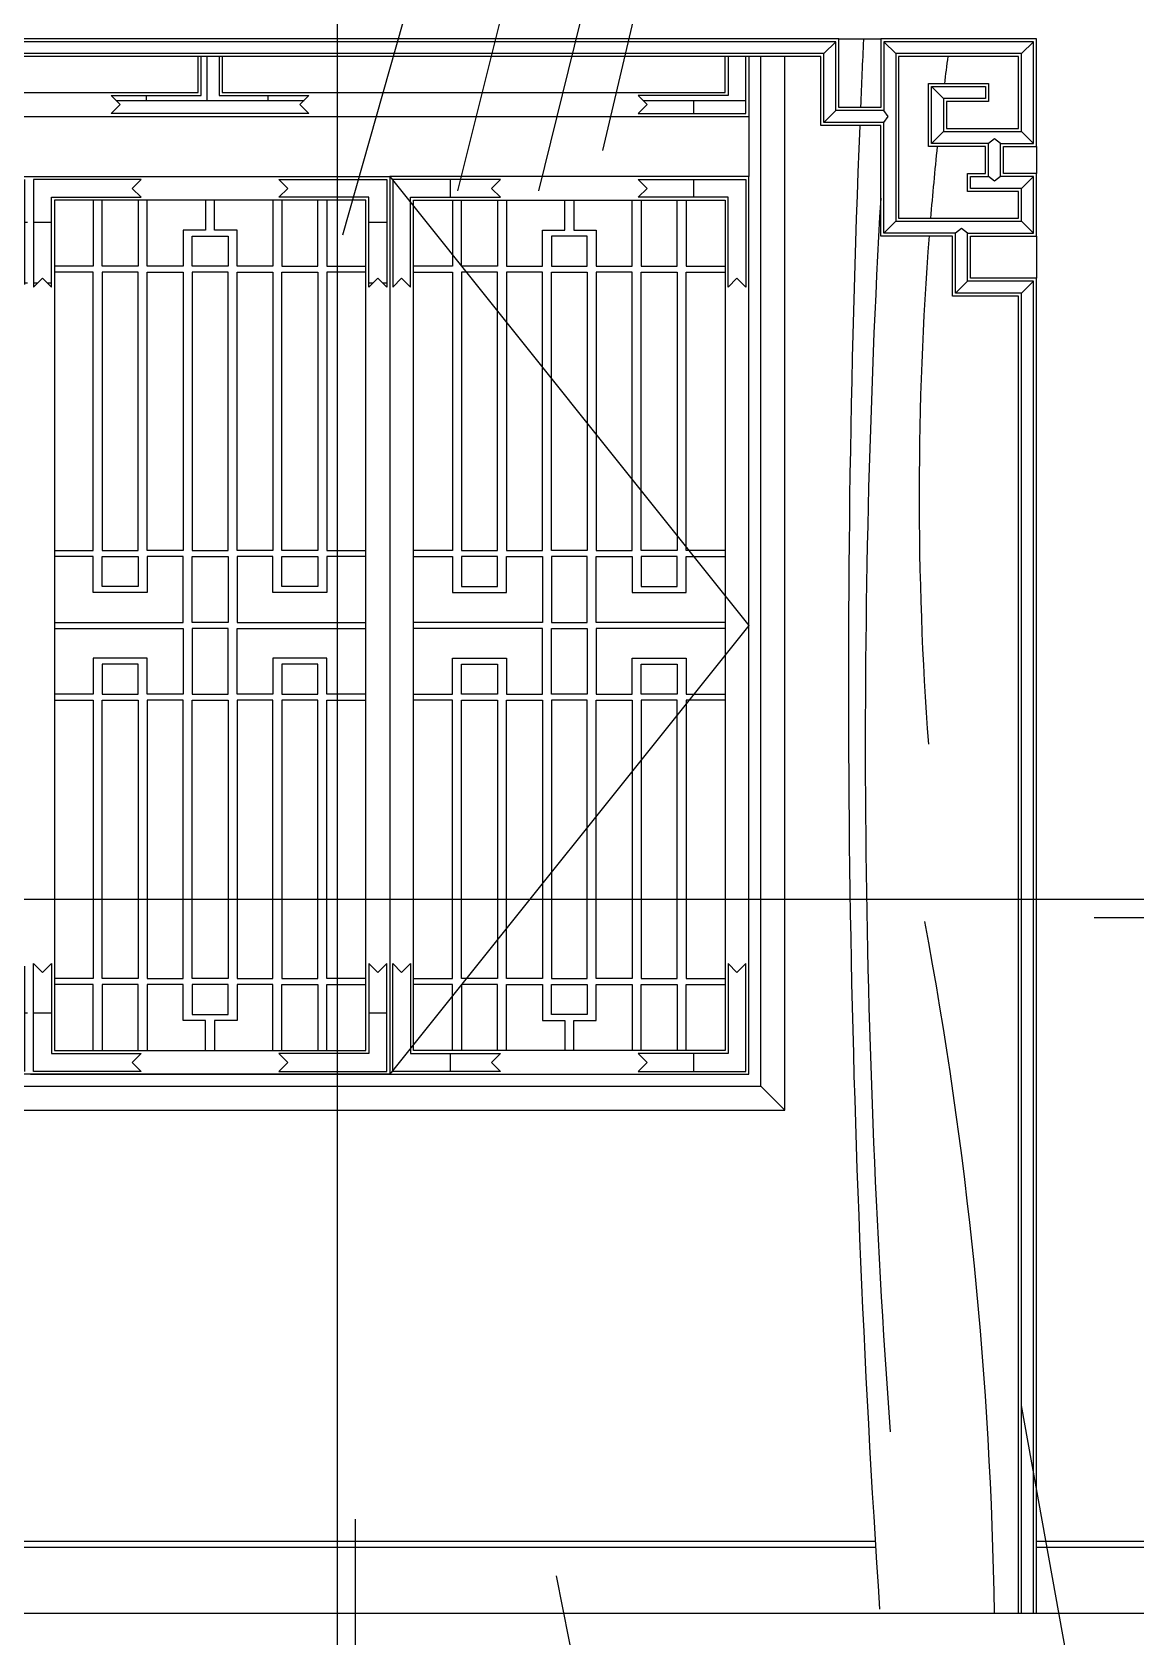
# Model space of a CAD drawing. Header units: metres. Extents: x 196 to 5438, y 102 to 7180.
# Drawn here: x 1842 to 3685, y 2920 to 5601 of the extents above; entities that cross this region are included whole.
import ezdxf

# ---------------------------------------------------------------- set-up
doc = ezdxf.new("R2010")
doc.units = ezdxf.units.M
for name, color, linetype in [('2', 2, 'Continuous'), ('3', 3, 'Continuous'), ('4', 4, 'Continuous'), ('7', 7, 'Continuous'), ('BH', 3, 'Continuous'), ('DIM', 3, 'Continuous')]:
    doc.layers.add(name, color=color, linetype=linetype)
doc.dimstyles.get("Standard").update_dxf_attribs({"dimtxt": 2.5, "dimasz": 2.5, "dimexe": 1.25, "dimexo": 0.625, "dimtad": 1, "dimcen": 2.5, "dimazin": 3, "dimtfac": 1, "dimtmove": 0, "dimatfit": 3})

msp = doc.modelspace()

# ---------------------------------------------------------------- hatches: boundary and pattern name
at = {"layer": '3'}
h = msp.add_hatch(dxfattribs=at)
h.set_pattern_fill('AR-PARQ1', scale=2)
h.paths.add_polyline_path([(2288.76, 5840.05), (2294.76, 5846.05), (1982.76, 5846.05), (1988.76, 5840.05), (1973.76, 5825.05), (2123.76, 5825.05), (2123.76, 5790.05), (2153.76, 5790.05), (2153.76, 5825.05), (2303.76, 5825.05)])
h.paths.add_polyline_path([(2153.76, 5760.05), (2123.76, 5760.05), (2123.76, 5710.05), (2153.76, 5710.05)])
h.paths.add_polyline_path([(2153.76, 5560.05), (2123.76, 5560.05), (2123.76, 5495.05), (1973.76, 5495.05), (1988.76, 5480.05), (1973.76, 5465.05), (2153.76, 5465.05), (2303.76, 5465.05), (2288.76, 5480.05), (2303.76, 5495.05), (2153.76, 5495.05)])
h.paths.add_polyline_path([(3033.76, 5560.05), (3003.76, 5560.05), (3003.76, 5495.05), (2853.76, 5495.05), (2868.76, 5480.05), (2853.76, 5465.05), (3033.76, 5465.05)])
h.paths.add_polyline_path([(3033.76, 5760.05), (3003.76, 5760.05), (3003.76, 5710.05), (3033.76, 5710.05)])
h.paths.add_polyline_path([(3003.76, 5846.05), (2862.76, 5846.05), (2868.76, 5840.05), (2853.76, 5825.05), (3003.76, 5825.05)])
h.paths.add_polyline_path([(3033.76, 5355.05), (2853.76, 5355.05), (2868.76, 5340.05), (2853.76, 5325.05), (3003.76, 5325.05), (3003.76, 5175.05), (3018.76, 5190.05), (3033.76, 5175.05)])
h.paths.add_polyline_path([(2623.76, 5355.05), (2443.76, 5355.05), (2443.76, 5175.05), (2458.75, 5190.05), (2473.76, 5175.05), (2473.76, 5325.05), (2623.76, 5325.05), (2608.76, 5340.05)])
h.paths.add_polyline_path([(2433.76, 5355.05), (2253.76, 5355.05), (2268.76, 5340.05), (2253.76, 5325.05), (2403.76, 5325.05), (2403.76, 5175.05), (2418.76, 5190.05), (2433.76, 5175.05)])
h.paths.add_polyline_path([(2023.76, 5355.05), (1843.76, 5355.05), (1843.76, 5175.05), (1858.75, 5190.05), (1873.76, 5175.05), (1873.76, 5325.05), (2023.76, 5325.05), (2008.76, 5340.05)])
h.paths.add_polyline_path([(1833.76, 5355.05), (1653.76, 5355.05), (1668.76, 5340.05), (1653.76, 5325.05), (1803.76, 5325.05), (1803.76, 5175.05), (1818.76, 5190.05), (1833.76, 5175.05)])
h = msp.add_hatch(dxfattribs=at)
h.set_pattern_fill('AR-PARQ1', scale=2)
h.paths.add_polyline_path([(3033.76, 4045.05), (3018.76, 4030.05), (3003.76, 4045.06), (3003.76, 3895.05), (2853.76, 3895.05), (2868.76, 3880.05), (2853.76, 3865.05), (3033.76, 3865.05)])
h.paths.add_polyline_path([(2623.76, 3895.05), (2473.76, 3895.05), (2473.76, 4045.06), (2458.75, 4030.05), (2443.76, 4045.05), (2443.76, 3865.05), (2623.76, 3865.05), (2608.76, 3880.05)])
h.paths.add_polyline_path([(2433.76, 4045.05), (2418.76, 4030.05), (2403.76, 4045.05), (2403.76, 4045.05), (2403.76, 3895.05), (2253.76, 3895.05), (2268.76, 3880.05), (2253.76, 3865.05), (2433.76, 3865.05)])
h.paths.add_polyline_path([(2008.76, 3880.05), (2023.76, 3895.05), (1873.76, 3895.05), (1873.76, 4045.06), (1858.75, 4030.05), (1843.76, 4045.05), (1843.76, 3865.05), (2023.76, 3865.05)])
h.paths.add_polyline_path([(1833.76, 4045.05), (1818.76, 4030.05), (1803.76, 4045.06), (1803.76, 3895.05), (1653.76, 3895.05), (1668.76, 3880.05), (1653.76, 3865.05), (1833.76, 3865.05)])
h.paths.add_polyline_path([(1423.76, 3895.05), (1273.76, 3895.05), (1273.76, 4045.06), (1258.75, 4030.05), (1243.76, 4045.05), (1243.76, 3865.05), (1423.76, 3865.05), (1408.76, 3880.05)])
at = {"layer": 'BH'}
h = msp.add_hatch(dxfattribs=at)
h.set_pattern_fill('AR-RROOF', scale=200)
h.paths.add_polyline_path([(1278.76, 5760.05), (1278.76, 5710.05), (1393.76, 5710.05), (1393.76, 5760.05)])
h.paths.add_polyline_path([(1423.76, 5760.05), (1423.76, 5710.05), (1593.76, 5710.05), (1593.76, 5760.05)])
h.paths.add_polyline_path([(1743.76, 5790.05), (1743.76, 5820.05), (1278.76, 5820.05), (1278.76, 5790.05)])
h.paths.add_polyline_path([(2023.76, 5710.05), (2023.76, 5760.05), (1873.76, 5760.05), (1873.76, 5803.05), (1773.76, 5803.05), (1773.76, 5760.05), (1623.76, 5760.05), (1623.76, 5710.05)])
h.paths.add_polyline_path([(2118.76, 5790.05), (2118.76, 5820.05), (1903.76, 5820.05), (1903.76, 5790.05)])
h.paths.add_polyline_path([(2053.76, 5760.05), (2053.76, 5710.05), (2118.76, 5710.05), (2118.76, 5760.05)])
h.paths.add_polyline_path([(1278.76, 5560.05), (1278.76, 5500.05), (2118.76, 5500.05), (2118.76, 5560.05)])
h.paths.add_polyline_path([(2223.76, 5760.05), (2158.76, 5760.05), (2158.76, 5710.05), (2223.76, 5710.05)])
h.paths.add_polyline_path([(2373.76, 5790.05), (2373.76, 5820.05), (2158.76, 5820.05), (2158.76, 5790.05)])
h = msp.add_hatch(dxfattribs=at)
h.set_pattern_fill('AR-RROOF', scale=200)
h.paths.add_polyline_path([(2653.76, 5710.05), (2653.76, 5760.05), (2503.76, 5760.05), (2503.76, 5803.05), (2403.76, 5803.05), (2403.76, 5760.05), (2253.76, 5760.05), (2253.76, 5710.05)])
h.paths.add_polyline_path([(2683.76, 5760.05), (2683.76, 5710.05), (2853.76, 5710.05), (2853.76, 5760.05)])
h.paths.add_polyline_path([(2998.76, 5710.05), (2998.76, 5760.05), (2883.76, 5760.05), (2883.76, 5710.05)])
h.paths.add_polyline_path([(2998.76, 5500.05), (2998.76, 5560.05), (2158.76, 5560.05), (2158.76, 5500.05)])

# ---------------------------------------------------------------- linework, layer by layer
at = {"layer": '2'}
msp.add_line((488.76, 2960.05), (3788.76, 2960.05), dxfattribs=at)
at = {"layer": '3'}
for p, q in [((3183.76, 5585.05), (3163.76, 5565.05)), ((3283.76, 5565.05), (3263.76, 5585.05)), ((3493.76, 5565.05), (3513.76, 5585.05)), ((3363.76, 5490.05), (3343.76, 5510.05)), ((3163.76, 5450.05), (3183.76, 5470.05)), ((3363.76, 5435.05), (3343.76, 5415.05)), ((3493.76, 5435.05), (3513.76, 5415.05)), ((3493.76, 5340.05), (3513.76, 5360.05)), ((3283.76, 5285.05), (3263.76, 5265.05)), ((3493.76, 5285.05), (3513.76, 5265.05)), ((3403.76, 5185.05), (3383.76, 5165.05)), ((3493.76, 5165.05), (3513.76, 5185.05)), ((2403.76, 4045.05), (2403.76, 4045.05)), ((3058.76, 3840.05), (3098.76, 3800.05)), ((1052.6, 3070.05), (3250.26, 3070.05)), ((3518.76, 3070.05), (3788.76, 3070.05))]:
    msp.add_line(p, q, dxfattribs=at)
for points in [[(3513.76, 2960.05), (3513.76, 5185.05), (3403.76, 5185.05), (3403.76, 5265.05), (3513.76, 5265.05), (3513.76, 5360.05), (3458.76, 5360.05), (3458.76, 5415.05), (3513.76, 5415.05), (3513.76, 5585.05), (3263.76, 5585.05), (3263.76, 5470.05), (3183.76, 5470.05), (3183.76, 5585.05), (1093.76, 5585.05)], [(3493.76, 2960.05), (3493.76, 5165.05), (3383.76, 5165.05), (3383.76, 5265.05), (3263.76, 5265.05), (3263.76, 5450.05), (3163.76, 5450.05), (3163.76, 5565.05), (1113.76, 5565.05), (1113.76, 5450.05), (1013.76, 5450.05), (1013.76, 5265.05), (893.76, 5265.05), (893.76, 5165.05), (783.76, 5165.05), (783.76, 2960.05)], [(1218.76, 5560.05), (1218.76, 3840.05), (3058.76, 3840.05), (3058.76, 5560.05)], [(2153.76, 5560.05), (2153.76, 5495.05), (2303.76, 5495.05), (2288.76, 5480.05), (2303.76, 5465.05), (2153.76, 5465.05), (1973.76, 5465.05), (1988.76, 5480.05), (1973.76, 5495.05), (2123.76, 5495.05), (2123.76, 5560.05)], [(3003.76, 5560.05), (3003.76, 5495.05), (2853.76, 5495.05), (2868.76, 5480.05), (2853.76, 5465.05), (3033.76, 5465.05), (3033.76, 5560.05)], [(3263.76, 5450.05), (3271.48, 5460.05), (3263.76, 5470.05)], [(3458.76, 5415.05), (3448.76, 5422.77), (3438.76, 5415.05)], [(1873.76, 5175.05), (1873.76, 5325.05), (2023.76, 5325.05), (2008.76, 5340.05), (2023.76, 5355.05), (1843.76, 5355.05), (1843.76, 5175.05), (1858.75, 5190.05), (1873.75, 5175.05)], [(2403.76, 5175.05), (2403.76, 5325.05), (2253.76, 5325.05), (2268.76, 5340.05), (2253.76, 5355.05), (2433.76, 5355.05), (2433.76, 5175.05), (2418.76, 5190.05), (2403.76, 5175.05)], [(2438.76, 5360.05), (3038.76, 4610.05), (2438.76, 3860.05)], [(2473.76, 5175.05), (2473.76, 5325.05), (2623.76, 5325.05), (2608.76, 5340.05), (2623.76, 5355.05), (2443.76, 5355.05), (2443.76, 5175.05), (2458.75, 5190.05), (2473.75, 5175.05)], [(3003.76, 5175.05), (3003.76, 5325.05), (2853.76, 5325.05), (2868.76, 5340.05), (2853.76, 5355.05), (3033.76, 5355.05), (3033.76, 5175.05), (3018.76, 5190.05), (3003.76, 5175.05)], [(3458.76, 5360.05), (3448.76, 5352.33), (3438.76, 5360.05)], [(1943.76, 5320.05), (1943.76, 5210.05), (1878.76, 5210.05)], [(2018.76, 5320.05), (2018.76, 5210.05), (1958.76, 5210.05), (1958.76, 5320.05)], [(2131.26, 5320.05), (2131.26, 5270.05), (2093.76, 5270.05), (2093.76, 5210.05), (2033.76, 5210.05), (2033.76, 5320.05)], [(2243.76, 5320.05), (2243.76, 5210.05), (2183.76, 5210.05), (2183.76, 5270.05), (2146.26, 5270.05), (2146.26, 5320.05)], [(2258.76, 5320.05), (2258.76, 5210.05), (2318.76, 5210.05), (2318.76, 5320.05)], [(2333.76, 5320.05), (2333.76, 5210.05), (2398.76, 5210.05)], [(2543.76, 5320.05), (2543.76, 5210.05), (2478.76, 5210.05)], [(2618.76, 5320.05), (2618.76, 5210.05), (2558.76, 5210.05), (2558.76, 5320.05)], [(2633.76, 5320.05), (2633.76, 5210.05), (2693.76, 5210.05), (2693.76, 5270.05), (2731.26, 5270.05), (2731.26, 5320.05)], [(2746.26, 5320.05), (2746.26, 5270.05), (2783.76, 5270.05), (2783.76, 5210.05), (2843.76, 5210.05), (2843.76, 5320.05)], [(2858.76, 5320.05), (2858.76, 5210.05), (2918.76, 5210.05), (2918.76, 5320.05)], [(2933.76, 5320.05), (2933.76, 5210.05), (2998.76, 5210.05)], [(3403.76, 5265.05), (3393.76, 5272.77), (3383.76, 5265.05)], [(1878.76, 4735.05), (1943.76, 4735.05), (1943.76, 5200.05), (1878.76, 5200.05)], [(2398.76, 5200.05), (2333.76, 5200.05), (2333.76, 4735.05), (2398.76, 4735.05)], [(2478.76, 5200.05), (2543.76, 5200.05), (2543.76, 4735.05), (2478.76, 4735.05)], [(2998.76, 4735.05), (2933.76, 4735.05), (2933.76, 5200.05), (2998.76, 5200.05)], [(1878.76, 4615.05), (2093.76, 4615.05), (2093.76, 4725.05), (2033.76, 4725.05), (2033.76, 4665.05), (1943.76, 4665.05), (1943.76, 4725.05), (1878.76, 4725.05)], [(2398.76, 4725.05), (2333.76, 4725.05), (2333.76, 4665.05), (2243.76, 4665.05), (2243.76, 4725.05), (2183.76, 4725.05), (2183.76, 4615.05), (2398.76, 4615.05)], [(2478.76, 4725.05), (2543.76, 4725.05), (2543.76, 4665.05), (2633.76, 4665.05), (2633.76, 4725.05), (2693.76, 4725.05), (2693.76, 4615.05), (2478.76, 4615.05)], [(2998.76, 4615.05), (2783.76, 4615.05), (2783.76, 4725.05), (2843.76, 4725.05), (2843.76, 4665.05), (2933.76, 4665.05), (2933.76, 4725.05), (2998.76, 4725.05)], [(1878.76, 4605.05), (2093.76, 4605.05), (2093.76, 4495.05), (2033.76, 4495.05), (2033.76, 4555.05), (1943.76, 4555.05), (1943.76, 4495.05), (1878.76, 4495.05)], [(2398.76, 4495.05), (2333.76, 4495.05), (2333.76, 4555.05), (2243.76, 4555.05), (2243.76, 4495.05), (2183.76, 4495.05), (2183.76, 4605.05), (2398.76, 4605.05)], [(2478.76, 4495.05), (2543.76, 4495.05), (2543.76, 4555.05), (2633.76, 4555.05), (2633.76, 4495.05), (2693.76, 4495.05), (2693.76, 4605.05), (2478.76, 4605.05)], [(2998.76, 4605.05), (2783.76, 4605.05), (2783.76, 4495.05), (2843.76, 4495.05), (2843.76, 4555.05), (2933.76, 4555.05), (2933.76, 4495.05), (2998.76, 4495.05)], [(1878.76, 4485.05), (1943.76, 4485.05), (1943.76, 4020.05), (1878.76, 4020.05)], [(2398.76, 4020.05), (2333.76, 4020.05), (2333.76, 4485.05), (2398.76, 4485.05)], [(2478.76, 4020.05), (2543.76, 4020.05), (2543.76, 4485.05), (2478.76, 4485.05)], [(2998.76, 4485.05), (2933.76, 4485.05), (2933.76, 4020.05), (2998.76, 4020.05)], [(1873.76, 4045.05), (1873.76, 3895.05), (2023.76, 3895.05), (2008.76, 3880.05), (2023.76, 3865.05), (1843.76, 3865.05), (1843.76, 4045.05), (1858.75, 4030.05), (1873.75, 4045.05)], [(2403.76, 4045.05), (2403.76, 3895.05), (2253.76, 3895.05), (2268.76, 3880.05), (2253.76, 3865.05), (2433.76, 3865.05), (2433.76, 4045.05), (2418.76, 4030.05), (2403.76, 4045.05)], [(2473.76, 4045.05), (2473.76, 3895.05), (2623.76, 3895.05), (2608.76, 3880.05), (2623.76, 3865.05), (2443.76, 3865.05), (2443.76, 4045.05), (2458.75, 4030.05), (2473.75, 4045.05)], [(3003.76, 4045.05), (3003.76, 3895.05), (2853.76, 3895.05), (2868.76, 3880.05), (2853.76, 3865.05), (3033.76, 3865.05), (3033.76, 4045.05), (3018.76, 4030.05), (3003.76, 4045.05)], [(1943.76, 3900.05), (1943.76, 4010.05), (1878.76, 4010.05)], [(2018.76, 3900.05), (2018.76, 4010.05), (1958.76, 4010.05), (1958.76, 3900.05)], [(2131.26, 3900.05), (2131.26, 3950.05), (2093.76, 3950.05), (2093.76, 4010.05), (2033.76, 4010.05), (2033.76, 3900.05)], [(2243.76, 3900.05), (2243.76, 4010.05), (2183.76, 4010.05), (2183.76, 3950.05), (2146.26, 3950.05), (2146.26, 3900.05)], [(2258.76, 3900.05), (2258.76, 4010.05), (2318.76, 4010.05), (2318.76, 3900.05)], [(2333.76, 3900.05), (2333.76, 4010.05), (2398.76, 4010.05)], [(2543.76, 3900.05), (2543.76, 4010.05), (2478.76, 4010.05)], [(2618.76, 3900.05), (2618.76, 4010.05), (2558.76, 4010.05), (2558.76, 3900.05)], [(2633.76, 3900.05), (2633.76, 4010.05), (2693.76, 4010.05), (2693.76, 3950.05), (2731.26, 3950.05), (2731.26, 3900.05)], [(2746.26, 3900.05), (2746.26, 3950.05), (2783.76, 3950.05), (2783.76, 4010.05), (2843.76, 4010.05), (2843.76, 3900.05)], [(2858.76, 3900.05), (2858.76, 4010.05), (2918.76, 4010.05), (2918.76, 3900.05)], [(2933.76, 3900.05), (2933.76, 4010.05), (2998.76, 4010.05)]]:
    msp.add_lwpolyline(points, dxfattribs=at)
for points in [[(3283.76, 5285.05), (3493.76, 5285.05), (3493.76, 5340.05), (3408.76, 5340.05), (3408.76, 5360.05), (3438.76, 5360.05), (3438.76, 5415.05), (3343.76, 5415.05), (3343.76, 5510.05), (3433.76, 5510.05), (3433.76, 5490.05), (3363.76, 5490.05), (3363.76, 5435.05), (3493.76, 5435.05), (3493.76, 5565.05), (3283.76, 5565.05)], [(2168.76, 5210.05), (2108.76, 5210.05), (2108.76, 5260.05), (2168.76, 5260.05)], [(2708.76, 5210.05), (2768.76, 5210.05), (2768.76, 5260.05), (2708.76, 5260.05)], [(2018.76, 4735.05), (2018.76, 5200.05), (1958.76, 5200.05), (1958.76, 4735.05)], [(2093.76, 5200.05), (2093.76, 4735.05), (2033.76, 4735.05), (2033.76, 5200.05)], [(2168.76, 4735.05), (2168.76, 5200.05), (2108.76, 5200.05), (2108.76, 4735.05)], [(2243.76, 5200.05), (2243.76, 4735.05), (2183.76, 4735.05), (2183.76, 5200.05)], [(2318.76, 5200.05), (2318.76, 4735.05), (2258.76, 4735.05), (2258.76, 5200.05)], [(2558.76, 5200.05), (2558.76, 4735.05), (2618.76, 4735.05), (2618.76, 5200.05)], [(2633.76, 5200.05), (2633.76, 4735.05), (2693.76, 4735.05), (2693.76, 5200.05)], [(2708.76, 4735.05), (2708.76, 5200.05), (2768.76, 5200.05), (2768.76, 4735.05)], [(2783.76, 5200.05), (2783.76, 4735.05), (2843.76, 4735.05), (2843.76, 5200.05)], [(2858.76, 4735.05), (2858.76, 5200.05), (2918.76, 5200.05), (2918.76, 4735.05)], [(1958.76, 4675.05), (1958.76, 4725.05), (2018.76, 4725.05), (2018.76, 4675.05)], [(2168.76, 4615.05), (2108.76, 4615.05), (2108.76, 4725.05), (2168.76, 4725.05)], [(2318.76, 4725.05), (2318.76, 4675.05), (2258.76, 4675.05), (2258.76, 4725.05)], [(2558.76, 4725.05), (2558.76, 4675.05), (2618.76, 4675.05), (2618.76, 4725.05)], [(2708.76, 4615.05), (2768.76, 4615.05), (2768.76, 4725.05), (2708.76, 4725.05)], [(2918.76, 4675.05), (2918.76, 4725.05), (2858.76, 4725.05), (2858.76, 4675.05)], [(2168.76, 4605.05), (2108.76, 4605.05), (2108.76, 4495.05), (2168.76, 4495.05)], [(2708.76, 4605.05), (2768.76, 4605.05), (2768.76, 4495.05), (2708.76, 4495.05)], [(1958.76, 4545.05), (1958.76, 4495.05), (2018.76, 4495.05), (2018.76, 4545.05)], [(2318.76, 4495.05), (2318.76, 4545.05), (2258.76, 4545.05), (2258.76, 4495.05)], [(2558.76, 4495.05), (2558.76, 4545.05), (2618.76, 4545.05), (2618.76, 4495.05)], [(2918.76, 4545.05), (2918.76, 4495.05), (2858.76, 4495.05), (2858.76, 4545.05)], [(2018.76, 4485.05), (2018.76, 4020.05), (1958.76, 4020.05), (1958.76, 4485.05)], [(2093.76, 4020.05), (2093.76, 4485.05), (2033.76, 4485.05), (2033.76, 4020.05)], [(2168.76, 4485.05), (2168.76, 4020.05), (2108.76, 4020.05), (2108.76, 4485.05)], [(2243.76, 4020.05), (2243.76, 4485.05), (2183.76, 4485.05), (2183.76, 4020.05)], [(2318.76, 4020.05), (2318.76, 4485.05), (2258.76, 4485.05), (2258.76, 4020.05)], [(2558.76, 4020.05), (2558.76, 4485.05), (2618.76, 4485.05), (2618.76, 4020.05)], [(2633.76, 4020.05), (2633.76, 4485.05), (2693.76, 4485.05), (2693.76, 4020.05)], [(2708.76, 4485.05), (2708.76, 4020.05), (2768.76, 4020.05), (2768.76, 4485.05)], [(2783.76, 4020.05), (2783.76, 4485.05), (2843.76, 4485.05), (2843.76, 4020.05)], [(2858.76, 4485.05), (2858.76, 4020.05), (2918.76, 4020.05), (2918.76, 4485.05)], [(2168.76, 4010.05), (2108.76, 4010.05), (2108.76, 3960.05), (2168.76, 3960.05)], [(2708.76, 4010.05), (2768.76, 4010.05), (2768.76, 3960.05), (2708.76, 3960.05)]]:
    msp.add_lwpolyline(points, close=True, dxfattribs=at)
for centre, radius, start, end in [((8952.65, 4827.59), 5629.7, 172.52, 172.99), ((8952.65, 4827.59), 5629.7, 174.06, 175.29), ((19265.86, 4414.89), 16032.88, 176.75, 184.12), ((8952.65, 4827.59), 5629.7, 175.59, 184.24), ((-3382.9, 2856.22), 6832.41, 0.87, 10.62)]:
    msp.add_arc(centre, radius, start, end, dxfattribs=at)
at = {"layer": '4'}
for p, q in [((3188.76, 5590.05), (3258.76, 5590.05)), ((1238.76, 5460.05), (3038.76, 5460.05)), ((3518.76, 5410.05), (3518.76, 5365.05)), ((3518.76, 5260.05), (3518.76, 5190.05)), ((1052.9, 3080.05), (3249.63, 3080.05)), ((3518.76, 3080.05), (3788.76, 3080.05))]:
    msp.add_line(p, q, dxfattribs=at)
for points in [[(3518.76, 2960.05), (3518.76, 5190.05), (3408.76, 5190.05), (3408.76, 5260.05), (3518.76, 5260.05), (3518.76, 5365.05), (3463.76, 5365.05), (3463.76, 5410.05), (3518.76, 5410.05), (3518.76, 5590.05), (3258.76, 5590.05), (3258.76, 5475.05), (3188.76, 5475.05), (3188.76, 5590.05), (1088.76, 5590.05)], [(3488.76, 2960.05), (3488.76, 5160.05), (3378.76, 5160.05), (3378.76, 5260.05), (3258.76, 5260.05), (3258.76, 5445.05), (3158.76, 5445.05), (3158.76, 5560.05), (1118.76, 5560.05), (1118.76, 5445.05), (1018.76, 5445.05), (1018.76, 5260.05), (898.76, 5260.05), (898.76, 5160.05), (788.76, 5160.05), (788.76, 2960.05)], [(1178.76, 5560.05), (1178.76, 3800.05), (3098.76, 3800.05), (3098.76, 5560.05)], [(3038.76, 5560.05), (3038.76, 5360.05)], [(1838.76, 3860.05), (3038.76, 3860.05), (3038.76, 5360.05), (2438.76, 5360.05)]]:
    msp.add_lwpolyline(points, dxfattribs=at)
for points in [[(3403.76, 5365.05), (3433.76, 5365.05), (3433.76, 5410.05), (3338.76, 5410.05), (3338.76, 5515.05), (3438.76, 5515.05), (3438.76, 5485.05), (3368.76, 5485.05), (3368.76, 5440.05), (3488.76, 5440.05), (3488.76, 5560.05), (3288.76, 5560.05), (3288.76, 5290.05), (3488.76, 5290.05), (3488.76, 5335.05), (3403.76, 5335.05)], [(2438.76, 3860.05), (1238.76, 3860.05), (1238.76, 5360.05), (2438.76, 5360.05)]]:
    msp.add_lwpolyline(points, close=True, dxfattribs=at)
at = {"layer": '7'}
for points in [[(1278.76, 5560.05), (1278.76, 5500.05), (2118.76, 5500.05), (2118.76, 5560.05)], [(2158.76, 5560.05), (2158.76, 5500.05), (2998.76, 5500.05), (2998.76, 5560.05)]]:
    msp.add_lwpolyline(points, dxfattribs=at)
for points in [[(2398.76, 5320.05), (1878.76, 5320.05), (1878.76, 3900.05), (2398.76, 3900.05)], [(2478.76, 5320.05), (2998.76, 5320.05), (2998.76, 3900.05), (2478.76, 3900.05)]]:
    msp.add_lwpolyline(points, close=True, dxfattribs=at)
for start, end in [(177.31, 177.59), (177.67, 183.87)]:
    msp.add_arc((26114.48, 4513.11), 22909.72, start, end, dxfattribs=at)
at = {"layer": 'DIM'}
msp.add_line((3908.9, 4152.06), (452.04, 4152.06), dxfattribs=at)
for points in [[(2351.82, 2892.62), (2351.82, 6504.93), (2464.65, 6504.93)], [(3614.99, 4122.06), (3801.64, 4122.06)], [(2381.82, 2897.68), (2381.82, 3116.84)]]:
    msp.add_lwpolyline(points, dxfattribs=at)

# ---------------------------------------------------------------- leaders
for points in [[(2360.52, 5262.6), (2749.75, 6632.39), (3039.63, 6632.39)], [(2552.31, 5335.88), (2834.37, 6463.28), (3040.72, 6463.28)], [(2687.7, 5335.88), (2941.55, 6367.45), (3043.09, 6367.45)], [(2794.88, 5403.52), (2997.96, 6265.99), (3037.99, 6265.99)], [(1397.44, 3810.32), (1755.9, 2497.1), (1845.43, 2497.1)], [(3493.19, 3306.58), (3640.1, 2491.57), (3713.55, 2491.57)], [(2716.57, 3022.28), (2845.62, 2369.96), (3032.01, 2369.96)]]:
    msp.add_leader(points, dimstyle='Standard', dxfattribs=at)

doc.saveas('drawing.dxf')
